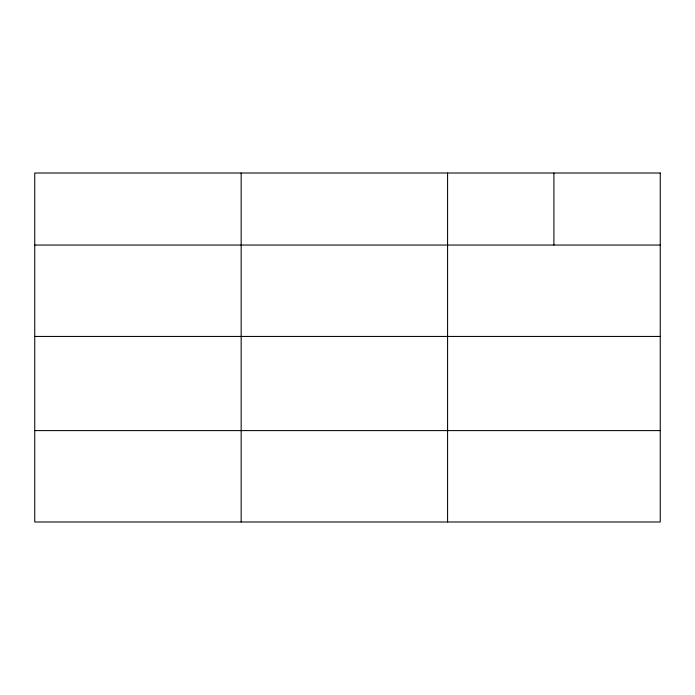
<?xml version="1.0" encoding="UTF-8"?>
<svg xmlns="http://www.w3.org/2000/svg" width="695" height="695" viewBox="0 0 695 695"><rect width="100%" height="100%" fill="white"/><g stroke="black" fill="none" stroke-linecap="round" stroke-linejoin="round"><path stroke-width="1.04" d="M34.75 245.048L660.25 245.048M34.75 336.441L660.25 336.441M34.75 430.596L660.25 430.596M553.915 173.012L553.915 245.048M447.58 173.012L447.58 521.988M241.165 173.012L241.165 521.988M660.25 173.012L34.75 173.012L34.75 521.988L660.25 521.988L660.25 173.012"/></g></svg>
